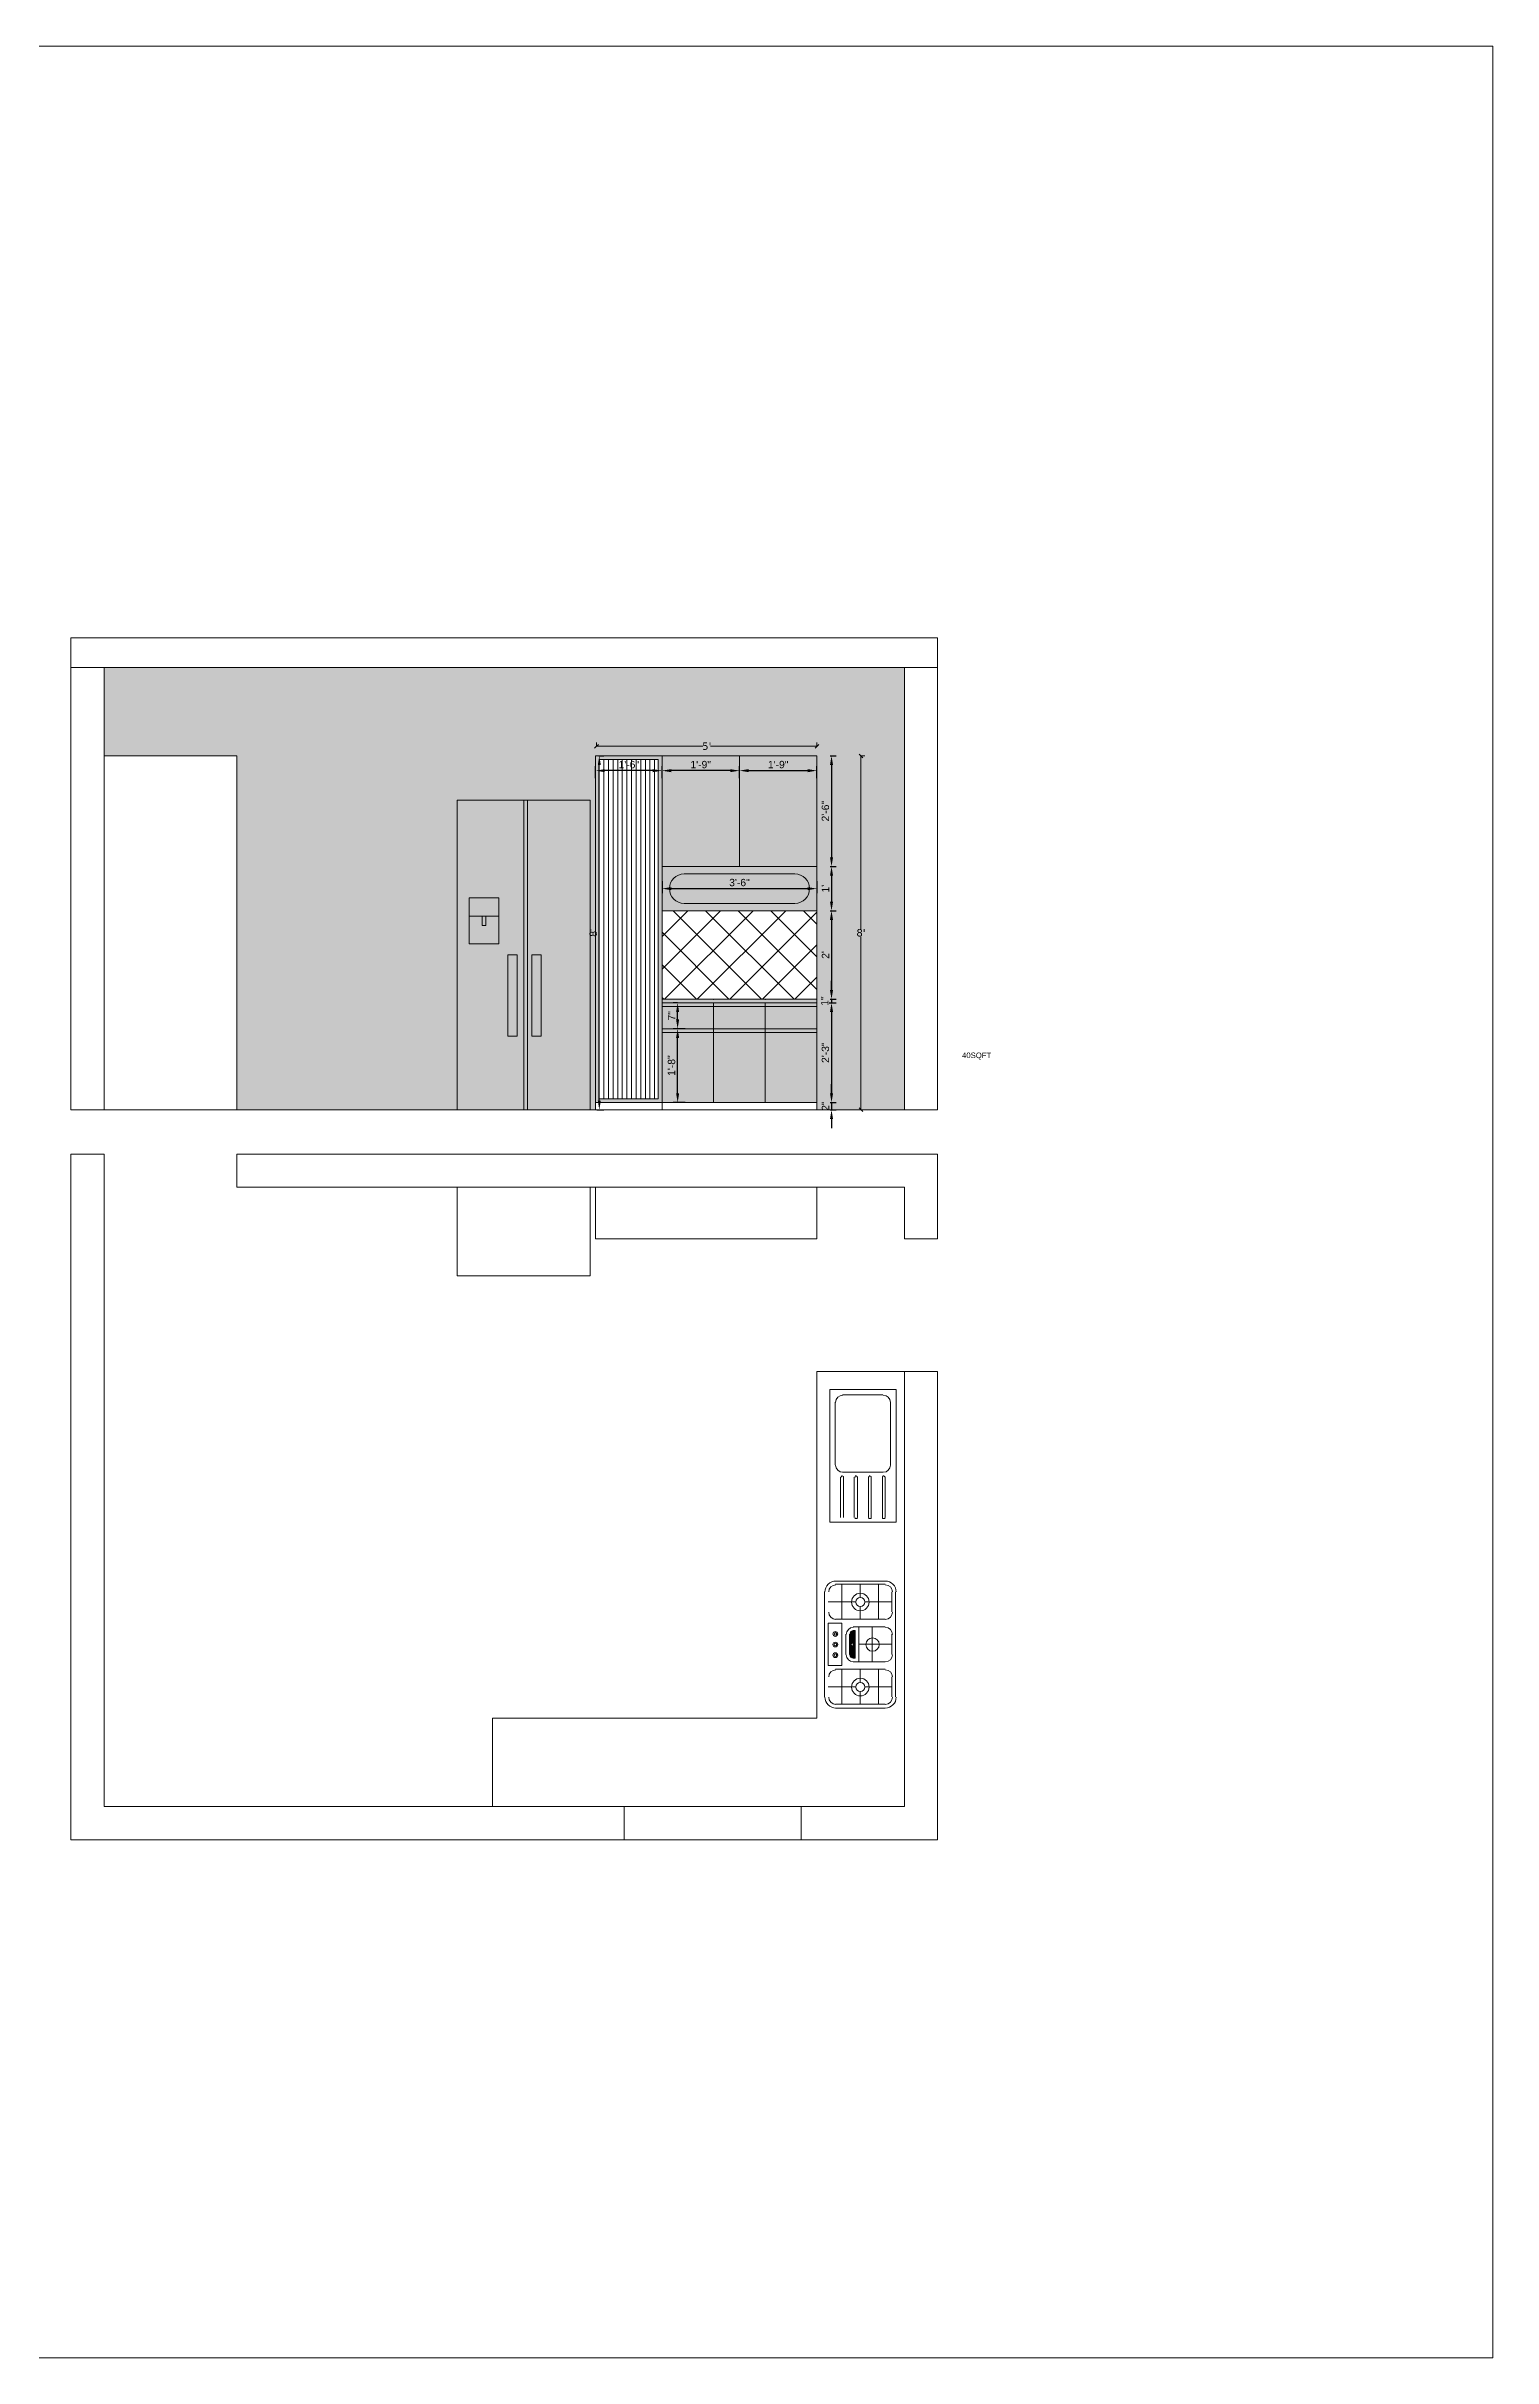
# Model space of a CAD drawing. Header units: inches. Extents: x 15448 to 46480, y -8154 to 0.
# Drawn here: x 18979 to 19371, y -3556 to -2929 of the extents above; entities that cross this region are included whole.
import ezdxf

# ---------------------------------------------------------------- set-up
doc = ezdxf.new("R2010")
doc.units = ezdxf.units.IN
doc.header["$MEASUREMENT"] = 0
doc.linetypes.add('ACAD_ISO02W100', pattern=[15, 12, -3])
doc.linetypes.add('AUDIT_D_060311083008-3', pattern=[0])
doc.layers.add('IEL-HATCH-002', color=7, linetype='Continuous')
doc.layers.add('PDF4_Text', color=7, linetype='Continuous')
doc.layers.add('PDF_Furniture', color=7, linetype='Continuous', true_color=0xdd8a6d)
doc.layers.add('PDF_SANITARY', color=7, linetype='Continuous', true_color=0x7f7f7f)
doc.layers.add('ROD', color=7, linetype='Continuous', lineweight=9)
doc.styles.add('b.k', font='verdana.ttf')
doc.styles.add('PDF Arial', font='arial.ttf')
doc.styles.get("Standard").update_dxf_attribs({"font": 'arial.ttf'})
doc.dimstyles.new('ISO-25', dxfattribs={"dimtxt": 4.5, "dimasz": 2.5, "dimexe": 1.25, "dimexo": 0.625, "dimtad": 1, "dimdec": 0, "dimlunit": 4, "dimtxsty": 'Standard', "dimcen": 2.5, "dimadec": 0, "dimazin": 0, "dimtfac": 1, "dimtdec": 0, "dimtmove": 0, "dimatfit": 3, "dimfxl": 1, "dimarcsym": 0})
doc.dimstyles.new('STANDARD$0', dxfattribs={"dimscale": 0, "dimtxt": 6, "dimasz": 3, "dimexe": 2, "dimexo": 2, "dimgap": 0, "dimtad": 0, "dimtih": 1, "dimtoh": 1, "dimdec": 1, "dimzin": 0, "dimdsep": 46, "dimlunit": 4, "dimtxsty": 'b.k', "dimcen": 2.5, "dimclrd": 256, "dimclre": 256, "dimclrt": 256, "dimadec": 0, "dimazin": 0, "dimtfac": 1, "dimtdec": 1, "dimtofl": 0, "dimtmove": 2, "dimatfit": 2, "dimfxl": 1, "dimfrac": 2, "dimtolj": 1, "dimtzin": 0, "dimlwd": 9, "dimlwe": 9, "dimarcsym": 0})

# ---------------------------------------------------------------- blocks, each defined once
blk = doc.blocks.new('9iuygtfdx')
at = {"layer": 'PDF_SANITARY', "color": 254, "lineweight": 5}
for points in [[(8772.87, 1160.05), (8772.87, 1146.65)], [(8773.73, 1160.05), (8773.73, 1146.65)], [(8804.29, 1162.93), (8775.75, 1162.93)], [(8781.23, 1161.93), (8775.75, 1161.93)], [(8778.49, 1161.93), (8778.49, 1154.58)], [(8783.24, 1160.05), (8783.24, 1146.65)], [(8785.26, 1160.05), (8785.26, 1151.4)], [(8792.76, 1161.93), (8787.28, 1161.93)], [(8790.02, 1161.93), (8790.02, 1152.99)], [(8794.77, 1160.05), (8794.77, 1151.4)], [(8796.79, 1160.05), (8796.79, 1146.65)], [(8804.29, 1161.93), (8798.81, 1161.93)], [(8801.55, 1161.93), (8801.55, 1154.58)], [(8806.3, 1160.05), (8806.3, 1146.65)], [(8807.31, 1160.05), (8807.31, 1146.65)], [(8783.24, 1158.32), (8773.73, 1158.32)], [(8794.77, 1156.59), (8785.26, 1156.59)], [(8796.79, 1158.32), (8806.3, 1158.32)], [(8773.73, 1153.28), (8777.34, 1153.28)], [(8783.24, 1148.38), (8773.73, 1148.38)], [(8778.49, 1152.13), (8778.49, 1144.63)], [(8779.79, 1153.28), (8783.24, 1153.28)], [(8794.77, 1152.99), (8785.26, 1152.99)], [(8793.77, 1151.69), (8786.27, 1151.69)], [(8789.73, 1151.12), (8786.27, 1151.12)], [(8789.73, 1150.97), (8786.42, 1150.97)], [(8793.48, 1150.68), (8786.56, 1150.68)], [(8792.76, 1150.4), (8787.28, 1150.4)], [(8792.76, 1149.39), (8787.28, 1149.39)], [(8793.77, 1151.12), (8790.45, 1151.12)], [(8793.62, 1150.97), (8790.45, 1150.97)], [(8800.4, 1153.28), (8796.79, 1153.28)], [(8796.79, 1148.38), (8806.3, 1148.38)], [(8801.55, 1152.13), (8801.55, 1144.63)], [(8806.3, 1153.28), (8802.7, 1153.28)], [(8804.29, 1143.62), (8775.75, 1143.62)]]:
    blk.add_lwpolyline(points, dxfattribs=at)
for points in [[(8784.25, 1144.63), (8795.78, 1144.63), (8795.78, 1148.38), (8784.25, 1148.38)], [(8786.27, 1151.98), (8793.77, 1151.98), (8793.77, 1151.4), (8786.27, 1151.4)]]:
    blk.add_lwpolyline(points, close=True, dxfattribs=at)
for centre, radius in [((8778.56, 1153.35), 2.38), ((8778.56, 1153.35), 1.23), ((8790.09, 1156.67), 1.8), ((8801.62, 1153.35), 2.38), ((8801.62, 1153.35), 1.23), ((8790.09, 1151.19), 0.36), ((8787.21, 1146.58), 0.649), ((8787.21, 1146.58), 0.36), ((8790.09, 1146.58), 0.649), ((8790.09, 1146.58), 0.36), ((8792.97, 1146.58), 0.649), ((8792.97, 1146.58), 0.36)]:
    blk.add_circle(centre, radius, dxfattribs=at)
for centre, radius, start, end in [((8775.82, 1160.12), 2.95, 89.99999, 180.00001), ((8775.82, 1160.12), 1.95, 90.00002, 179.99998), ((8781.3, 1160.12), 1.95, 0.00002, 89.99998), ((8787.35, 1160.12), 1.95, 90.00002, 179.99998), ((8792.83, 1160.12), 1.95, 0.00002, 89.99998), ((8798.88, 1160.12), 1.95, 90.00002, 179.99998), ((8804.36, 1160.12), 2.95, 359.99999, 90.00001), ((8804.36, 1160.12), 1.95, 0.00002, 89.99998), ((8787.35, 1151.48), 1.95, 180.00002, 269.99998), ((8787.35, 1151.48), 0.937, 180.00001, 269.99999), ((8792.83, 1151.48), 0.937, 270.00001, 359.99999), ((8792.83, 1151.48), 1.95, 270.00002, 359.99998), ((8775.82, 1146.72), 2.95, 179.99999, 270.00001), ((8775.82, 1146.72), 1.95, 180.00002, 269.99998), ((8781.3, 1146.72), 1.95, 270.00002, 359.99998), ((8798.88, 1146.72), 1.95, 180.00002, 269.99998), ((8804.36, 1146.72), 2.95, 269.99999, 0.00001), ((8804.36, 1146.72), 1.95, 270.00002, 359.99998)]:
    blk.add_arc(centre, radius, start, end, dxfattribs=at)
blk = doc.blocks.new('*D174')
at = {"color": 0, "linetype": 'ACAD_ISO02W100', "lineweight": -2, "transparency": 16777216}
for p, q in [((19145.83, -3127.3), (19145.83, -3124.05)), ((19166.83, -3127.3), (19166.83, -3124.05))]:
    blk.add_line(p, q, dxfattribs=at)
at = {"color": 0, "linetype": 'AUDIT_D_060311083008-3', "lineweight": -2, "transparency": 16777216}
blk.add_line((19164.33, -3125.3), (19148.33, -3125.3), dxfattribs=at)
at = {"color": 0, "transparency": 16777216}
for points in [[(19148.33, -3124.89), (19148.33, -3125.72), (19145.83, -3125.3)], [(19164.33, -3124.89), (19164.33, -3125.72), (19166.83, -3125.3)]]:
    blk.add_solid(points, dxfattribs=at)
at = {"layer": 'Defpoints', "color": 0, "transparency": 16777216}
for p in [(19145.83, -3125.3), (19145.83, -3131.29), (19166.83, -3131.29)]:
    blk.add_point(p, dxfattribs=at)
at = {"color": 0, "lineweight": 5, "transparency": 16777216, "insert": (19156.33, -3123.66), "char_height": 2, "attachment_point": 5}
blk.add_mtext('1\'-9"', dxfattribs=at)
blk = doc.blocks.new('*D175')
at = {"color": 0, "linetype": 'ACAD_ISO02W100', "lineweight": -2, "transparency": 16777216}
for p, q in [((19166.83, -3127.3), (19166.83, -3124.05)), ((19187.83, -3127.3), (19187.83, -3124.05))]:
    blk.add_line(p, q, dxfattribs=at)
at = {"color": 0, "linetype": 'AUDIT_D_060311083008-3', "lineweight": -2, "transparency": 16777216}
blk.add_line((19169.33, -3125.3), (19185.33, -3125.3), dxfattribs=at)
at = {"color": 0, "transparency": 16777216}
for points in [[(19169.33, -3124.89), (19169.33, -3125.72), (19166.83, -3125.3)], [(19185.33, -3124.89), (19185.33, -3125.72), (19187.83, -3125.3)]]:
    blk.add_solid(points, dxfattribs=at)
at = {"layer": 'Defpoints', "color": 0, "transparency": 16777216}
for p in [(19187.83, -3125.3), (19166.83, -3131.29), (19187.83, -3131.29)]:
    blk.add_point(p, dxfattribs=at)
at = {"color": 0, "lineweight": 5, "transparency": 16777216, "insert": (19177.33, -3123.66), "char_height": 2, "attachment_point": 5}
blk.add_mtext('1\'-9"', dxfattribs=at)
blk = doc.blocks.new('*D176')
at = {"color": 0, "linetype": 'ACAD_ISO02W100', "lineweight": -2, "transparency": 16777216}
for p, q in [((19191.46, -3121.3), (19193.04, -3121.3)), ((19191.46, -3151.3), (19193.04, -3151.3))]:
    blk.add_line(p, q, dxfattribs=at)
at = {"color": 0, "linetype": 'AUDIT_D_060311083008-3', "lineweight": -2, "transparency": 16777216}
blk.add_line((19191.79, -3123.8), (19191.79, -3148.8), dxfattribs=at)
at = {"color": 0, "transparency": 16777216}
for points in [[(19191.37, -3123.8), (19192.21, -3123.8), (19191.79, -3121.3)], [(19191.37, -3148.8), (19192.21, -3148.8), (19191.79, -3151.3)]]:
    blk.add_solid(points, dxfattribs=at)
at = {"layer": 'Defpoints', "color": 0, "transparency": 16777216}
for p in [(19190.83, -3121.3), (19190.83, -3151.3), (19191.79, -3151.3)]:
    blk.add_point(p, dxfattribs=at)
at = {"color": 0, "lineweight": 5, "transparency": 16777216, "insert": (19190.14, -3136.3), "char_height": 2, "attachment_point": 5, "rotation": 90}
blk.add_mtext('2\'-6"', dxfattribs=at)
blk = doc.blocks.new('*D177')
at = {"color": 0, "linetype": 'ACAD_ISO02W100', "lineweight": -2, "transparency": 16777216}
for p, q in [((19191.46, -3151.3), (19193.04, -3151.3)), ((19191.46, -3163.3), (19193.04, -3163.3))]:
    blk.add_line(p, q, dxfattribs=at)
at = {"color": 0, "linetype": 'AUDIT_D_060311083008-3', "lineweight": -2, "transparency": 16777216}
blk.add_line((19191.79, -3153.8), (19191.79, -3160.8), dxfattribs=at)
at = {"color": 0, "transparency": 16777216}
for points in [[(19191.37, -3153.8), (19192.21, -3153.8), (19191.79, -3151.3)], [(19191.37, -3160.8), (19192.21, -3160.8), (19191.79, -3163.3)]]:
    blk.add_solid(points, dxfattribs=at)
at = {"layer": 'Defpoints', "color": 0, "transparency": 16777216}
for p in [(19190.83, -3151.3), (19190.83, -3163.3), (19191.79, -3163.3)]:
    blk.add_point(p, dxfattribs=at)
at = {"color": 0, "lineweight": 5, "transparency": 16777216, "insert": (19190.16, -3157.3), "char_height": 2, "attachment_point": 5, "rotation": 90}
blk.add_mtext("1'", dxfattribs=at)
blk = doc.blocks.new('*D178')
at = {"color": 0, "linetype": 'ACAD_ISO02W100', "lineweight": -2, "transparency": 16777216}
for p, q in [((19191.46, -3163.3), (19193.04, -3163.3)), ((19191.46, -3187.3), (19193.04, -3187.3))]:
    blk.add_line(p, q, dxfattribs=at)
at = {"color": 0, "linetype": 'AUDIT_D_060311083008-3', "lineweight": -2, "transparency": 16777216}
blk.add_line((19191.79, -3165.8), (19191.79, -3184.8), dxfattribs=at)
at = {"color": 0, "transparency": 16777216}
for points in [[(19191.37, -3165.8), (19192.21, -3165.8), (19191.79, -3163.3)], [(19191.37, -3184.8), (19192.21, -3184.8), (19191.79, -3187.3)]]:
    blk.add_solid(points, dxfattribs=at)
at = {"layer": 'Defpoints', "color": 0, "transparency": 16777216}
for p in [(19190.83, -3163.3), (19190.83, -3187.3), (19191.79, -3187.3)]:
    blk.add_point(p, dxfattribs=at)
at = {"color": 0, "lineweight": 5, "transparency": 16777216, "insert": (19190.16, -3175.3), "char_height": 2, "attachment_point": 5, "rotation": 90}
blk.add_mtext("2'", dxfattribs=at)
blk = doc.blocks.new('*D179')
at = {"color": 0, "linetype": 'AUDIT_D_060311083008-3', "lineweight": -2, "transparency": 16777216}
for p, q in [((19191.79, -3184.8), (19191.79, -3182.3)), ((19191.79, -3187.3), (19191.79, -3188.3)), ((19191.79, -3190.8), (19191.79, -3193.3))]:
    blk.add_line(p, q, dxfattribs=at)
at = {"color": 0, "linetype": 'ACAD_ISO02W100', "lineweight": -2, "transparency": 16777216}
for p, q in [((19191.19, -3188.3), (19193.04, -3188.3)), ((19191.46, -3187.3), (19193.04, -3187.3))]:
    blk.add_line(p, q, dxfattribs=at)
at = {"color": 0, "transparency": 16777216}
for points in [[(19191.37, -3184.8), (19192.21, -3184.8), (19191.79, -3187.3)], [(19191.37, -3190.8), (19192.21, -3190.8), (19191.79, -3188.3)]]:
    blk.add_solid(points, dxfattribs=at)
at = {"layer": 'Defpoints', "color": 0, "transparency": 16777216}
for p in [(19190.57, -3188.3), (19190.83, -3187.3), (19191.79, -3188.3)]:
    blk.add_point(p, dxfattribs=at)
at = {"color": 0, "lineweight": 5, "transparency": 16777216, "insert": (19189.94, -3187.8), "char_height": 2, "attachment_point": 5, "rotation": 90}
blk.add_mtext('1"', dxfattribs=at)
blk = doc.blocks.new('*D180')
at = {"color": 0, "linetype": 'ACAD_ISO02W100', "lineweight": -2, "transparency": 16777216}
for p, q in [((19191.19, -3188.3), (19193.04, -3188.3)), ((19191.46, -3215.3), (19193.04, -3215.3))]:
    blk.add_line(p, q, dxfattribs=at)
at = {"color": 0, "linetype": 'AUDIT_D_060311083008-3', "lineweight": -2, "transparency": 16777216}
blk.add_line((19191.79, -3190.8), (19191.79, -3212.8), dxfattribs=at)
at = {"color": 0, "transparency": 16777216}
for points in [[(19191.37, -3190.8), (19192.21, -3190.8), (19191.79, -3188.3)], [(19191.37, -3212.8), (19192.21, -3212.8), (19191.79, -3215.3)]]:
    blk.add_solid(points, dxfattribs=at)
at = {"layer": 'Defpoints', "color": 0, "transparency": 16777216}
for p in [(19190.57, -3188.3), (19190.83, -3215.3), (19191.79, -3215.3)]:
    blk.add_point(p, dxfattribs=at)
at = {"color": 0, "lineweight": 5, "transparency": 16777216, "insert": (19190.14, -3201.8), "char_height": 2, "attachment_point": 5, "rotation": 90}
blk.add_mtext('2\'-3"', dxfattribs=at)
blk = doc.blocks.new('*D181')
at = {"color": 0, "linetype": 'ACAD_ISO02W100', "lineweight": -2, "transparency": 16777216}
for p, q in [((19191.46, -3215.3), (19193.04, -3215.3)), ((19191.46, -3217.3), (19193.04, -3217.3))]:
    blk.add_line(p, q, dxfattribs=at)
at = {"color": 0, "linetype": 'AUDIT_D_060311083008-3', "lineweight": -2, "transparency": 16777216}
for p, q in [((19191.79, -3212.8), (19191.79, -3210.3)), ((19191.79, -3215.3), (19191.79, -3217.3)), ((19191.79, -3219.8), (19191.79, -3222.3))]:
    blk.add_line(p, q, dxfattribs=at)
at = {"color": 0, "transparency": 16777216}
for points in [[(19191.37, -3212.8), (19192.21, -3212.8), (19191.79, -3215.3)], [(19191.37, -3219.8), (19192.21, -3219.8), (19191.79, -3217.3)]]:
    blk.add_solid(points, dxfattribs=at)
at = {"layer": 'Defpoints', "color": 0, "transparency": 16777216}
for p in [(19190.83, -3215.3), (19190.83, -3217.3), (19191.79, -3217.3)]:
    blk.add_point(p, dxfattribs=at)
at = {"color": 0, "lineweight": 5, "transparency": 16777216, "insert": (19190.16, -3216.3), "char_height": 2, "attachment_point": 5, "rotation": 90}
blk.add_mtext('2"', dxfattribs=at)
blk = doc.blocks.new('*D182')
at = {"color": 0, "linetype": 'ACAD_ISO02W100', "lineweight": -2, "transparency": 16777216}
for p, q in [((19127.83, -3127.3), (19127.83, -3124.05)), ((19145.83, -3125.3), (19145.83, -3124.05))]:
    blk.add_line(p, q, dxfattribs=at)
at = {"color": 0, "linetype": 'AUDIT_D_060311083008-3', "lineweight": -2, "transparency": 16777216}
blk.add_line((19143.33, -3125.3), (19130.33, -3125.3), dxfattribs=at)
at = {"color": 0, "transparency": 16777216}
for points in [[(19130.33, -3124.89), (19130.33, -3125.72), (19127.83, -3125.3)], [(19143.33, -3124.89), (19143.33, -3125.72), (19145.83, -3125.3)]]:
    blk.add_solid(points, dxfattribs=at)
at = {"layer": 'Defpoints', "color": 0, "transparency": 16777216}
for p in [(19127.83, -3125.3), (19145.83, -3125.68), (19127.83, -3131.29)]:
    blk.add_point(p, dxfattribs=at)
at = {"color": 0, "lineweight": 5, "transparency": 16777216, "insert": (19136.83, -3123.66), "char_height": 2, "attachment_point": 5}
blk.add_mtext('1\'-6"', dxfattribs=at)
blk = doc.blocks.new('*D183')
at = {"color": 0, "linetype": 'ACAD_ISO02W100', "lineweight": -2, "transparency": 16777216}
for p, q in [((19152.07, -3195.3), (19148.82, -3195.3)), ((19152.07, -3215.3), (19148.82, -3215.3))]:
    blk.add_line(p, q, dxfattribs=at)
at = {"color": 0, "linetype": 'AUDIT_D_060311083008-3', "lineweight": -2, "transparency": 16777216}
blk.add_line((19150.07, -3212.8), (19150.07, -3197.8), dxfattribs=at)
at = {"color": 0, "transparency": 16777216}
for points in [[(19149.65, -3197.8), (19150.48, -3197.8), (19150.07, -3195.3)], [(19149.65, -3212.8), (19150.48, -3212.8), (19150.07, -3215.3)]]:
    blk.add_solid(points, dxfattribs=at)
at = {"layer": 'Defpoints', "color": 0, "transparency": 16777216}
for p in [(19150.07, -3195.3), (19154.57, -3195.3), (19155.99, -3215.3)]:
    blk.add_point(p, dxfattribs=at)
at = {"color": 0, "lineweight": 5, "transparency": 16777216, "insert": (19148.42, -3205.3), "char_height": 2, "attachment_point": 5, "rotation": 90}
blk.add_mtext('1\'-8"', dxfattribs=at)
blk = doc.blocks.new('*D192')
at = {"color": 0, "linetype": 'ACAD_ISO02W100', "lineweight": -2, "transparency": 16777216}
for p, q in [((19150.07, -3188.3), (19148.82, -3188.3)), ((19152.07, -3195.3), (19148.82, -3195.3))]:
    blk.add_line(p, q, dxfattribs=at)
at = {"color": 0, "linetype": 'AUDIT_D_060311083008-3', "lineweight": -2, "transparency": 16777216}
blk.add_line((19150.07, -3192.8), (19150.07, -3190.8), dxfattribs=at)
at = {"color": 0, "transparency": 16777216}
for points in [[(19149.65, -3190.8), (19150.48, -3190.8), (19150.07, -3188.3)], [(19149.65, -3192.8), (19150.48, -3192.8), (19150.07, -3195.3)]]:
    blk.add_solid(points, dxfattribs=at)
at = {"layer": 'Defpoints', "color": 0, "transparency": 16777216}
for p in [(19150.07, -3188.3), (19150.57, -3188.3), (19154.57, -3195.3)]:
    blk.add_point(p, dxfattribs=at)
at = {"color": 0, "lineweight": 5, "transparency": 16777216, "insert": (19148.44, -3191.8), "char_height": 2, "attachment_point": 5, "rotation": 90}
blk.add_mtext('7"', dxfattribs=at)
blk = doc.blocks.new('*D184')
at = {"color": 0, "linetype": 'ACAD_ISO02W100', "lineweight": -2, "transparency": 16777216}
for p, q in [((19128.69, -3121.3), (19130.08, -3121.3)), ((19128.19, -3217.3), (19130.08, -3217.3))]:
    blk.add_line(p, q, dxfattribs=at)
at = {"color": 0, "linetype": 'AUDIT_D_060311083008-3', "lineweight": -2, "transparency": 16777216}
blk.add_line((19128.83, -3214.8), (19128.83, -3123.8), dxfattribs=at)
at = {"color": 0, "transparency": 16777216}
for points in [[(19128.42, -3123.8), (19129.25, -3123.8), (19128.83, -3121.3)], [(19128.42, -3214.8), (19129.25, -3214.8), (19128.83, -3217.3)]]:
    blk.add_solid(points, dxfattribs=at)
at = {"layer": 'Defpoints', "color": 0, "transparency": 16777216}
for p in [(19128.07, -3121.3), (19128.83, -3121.3), (19127.57, -3217.3)]:
    blk.add_point(p, dxfattribs=at)
at = {"color": 0, "lineweight": 5, "transparency": 16777216, "insert": (19127.19, -3169.3), "char_height": 2, "attachment_point": 5, "rotation": 90}
blk.add_mtext("8'", dxfattribs=at)
blk = doc.blocks.new('*D193')
at = {"color": 0, "linetype": 'ACAD_ISO02W100', "lineweight": -2, "transparency": 16777216}
for p, q in [((19145.83, -3155.3), (19145.83, -3158.55)), ((19187.83, -3155.3), (19187.83, -3158.55))]:
    blk.add_line(p, q, dxfattribs=at)
at = {"color": 0, "linetype": 'AUDIT_D_060311083008-3', "lineweight": -2, "transparency": 16777216}
blk.add_line((19148.33, -3157.3), (19185.33, -3157.3), dxfattribs=at)
at = {"color": 0, "transparency": 16777216}
for points in [[(19148.33, -3156.89), (19148.33, -3157.72), (19145.83, -3157.3)], [(19185.33, -3156.89), (19185.33, -3157.72), (19187.83, -3157.3)]]:
    blk.add_solid(points, dxfattribs=at)
at = {"layer": 'Defpoints', "color": 0, "transparency": 16777216}
for p in [(19145.83, -3151.3), (19187.83, -3151.3), (19187.83, -3157.3)]:
    blk.add_point(p, dxfattribs=at)
at = {"color": 0, "lineweight": 5, "transparency": 16777216, "insert": (19166.83, -3155.66), "char_height": 2, "attachment_point": 5}
blk.add_mtext('3\'-6"', dxfattribs=at)
blk = doc.blocks.new('_Oblique')
at = {"color": 0, "linetype": 'ByBlock', "lineweight": -2}
blk.add_line((-0.5, -0.5), (0.5, 0.5), dxfattribs=at)
blk = doc.blocks.new('*D431')
at = {"color": 1, "lineweight": 9, "transparency": 16777216}
for p, q in [((19199.78, -3121.3), (19200.78, -3121.3)), ((19199.78, -3121.3), (19199.78, -3168.26)), ((19199.78, -3217.3), (19199.78, -3170.35)), ((19199.78, -3217.3), (19200.78, -3217.3))]:
    blk.add_line(p, q, dxfattribs=at)
at = {"layer": 'Defpoints', "color": 0, "transparency": 16777216}
for p in [(19187.83, -3121.3), (19199.78, -3121.3), (19187.83, -3217.3)]:
    blk.add_point(p, dxfattribs=at)
at = {"color": 1, "lineweight": 9, "transparency": 16777216}
for p, rotation in [((19199.78, -3121.3), 90), ((19199.78, -3217.3), 270)]:
    blk.add_blockref('_Oblique', p, dxfattribs=dict(at, rotation=rotation))
at = {"color": 1, "lineweight": 5, "transparency": 16777216, "insert": (19199.78, -3169.3), "char_height": 2, "attachment_point": 5, "style": 'b.k'}
blk.add_mtext("\\A1;8'", dxfattribs=at)
blk = doc.blocks.new('*D432')
at = {"color": 1, "lineweight": 9, "transparency": 16777216}
for p, q in [((19128.07, -3118.67), (19128.07, -3117.67)), ((19128.07, -3118.67), (19156.94, -3118.67)), ((19187.83, -3118.67), (19158.96, -3118.67)), ((19187.83, -3118.67), (19187.83, -3117.67))]:
    blk.add_line(p, q, dxfattribs=at)
at = {"layer": 'Defpoints', "color": 0, "transparency": 16777216}
for p in [(19128.07, -3118.67), (19128.07, -3121.3), (19187.83, -3121.3)]:
    blk.add_point(p, dxfattribs=at)
at = {"color": 1, "lineweight": 9, "transparency": 16777216, "rotation": 180}
blk.add_blockref('_Oblique', (19128.07, -3118.67), dxfattribs=at)
at = {"color": 1, "lineweight": 9, "transparency": 16777216}
blk.add_blockref('_Oblique', (19187.83, -3118.67), dxfattribs=at)
at = {"color": 1, "lineweight": 5, "transparency": 16777216, "insert": (19157.95, -3118.67), "char_height": 2, "attachment_point": 5, "style": 'b.k'}
blk.add_mtext("\\A1;5'", dxfattribs=at)

msp = doc.modelspace()

# ---------------------------------------------------------------- hatches: boundary and pattern name
at = {"layer": 'IEL-HATCH-002', "lineweight": 5, "true_color": 0xefefe8, "transparency": 33554687}
h = msp.add_hatch(color=7, dxfattribs=at)
h.dxf.hatch_style = 1
h.paths.add_polyline_path([(19090.33, -3133.3), (19126.33, -3133.3), (19126.33, -3217.3), (19127.83, -3217.3), (19127.83, -3121.3), (19145.83, -3121.3), (19187.83, -3121.3), (19187.83, -3163.3), (19187.83, -3187.3), (19187.83, -3217.3), (19211.57, -3217.3), (19211.57, -3097.3), (18994.57, -3097.3), (18994.57, -3121.3), (19030.57, -3121.3), (19030.57, -3217.3), (19090.33, -3217.3)])
at = {"layer": 'IEL-HATCH-002', "lineweight": 5, "true_color": 0x939598, "transparency": 33554687}
h = msp.add_hatch(color=252, dxfattribs=at)
h.dxf.hatch_style = 1
h.paths.add_polyline_path([(19145.83, -3121.3), (19127.83, -3121.3), (19127.83, -3215.3), (19145.83, -3215.3)])
h.paths.add_polyline_path([(19144.83, -3122.3), (19144.83, -3214.3), (19128.83, -3214.3), (19128.83, -3122.3)], flags=16)
h = msp.add_hatch(dxfattribs=at)
h.set_pattern_fill('ANSI31', color=252, scale=10, angle=45)
h.set_pattern_definition([(90, (2457.5676, -1144.3037), (-1.25, 0), [])])
h.paths.add_polyline_path([(19144.83, -3122.3), (19128.83, -3122.3), (19128.83, -3214.3), (19144.83, -3214.3)])
at = {"layer": 'IEL-HATCH-002', "lineweight": 5, "true_color": 0xae9490, "transparency": 33554687}
h = msp.add_hatch(color=253, dxfattribs=at)
h.dxf.hatch_style = 1
h.paths.add_polyline_path([(19187.83, -3121.3), (19166.83, -3121.3), (19166.83, -3151.3), (19187.83, -3151.3)])
h.paths.add_polyline_path([(19166.83, -3121.3), (19145.83, -3121.3), (19145.83, -3151.3), (19166.83, -3151.3)])
h.paths.add_polyline_path([(19173.83, -3189.3), (19159.83, -3189.3), (19159.83, -3195.3), (19173.83, -3195.3)])
h.paths.add_polyline_path([(19159.83, -3189.3), (19145.83, -3189.3), (19145.83, -3195.3), (19159.83, -3195.3)])
h.paths.add_polyline_path([(19187.83, -3189.3), (19173.83, -3189.3), (19173.83, -3195.3), (19187.83, -3195.3)])
h.paths.add_polyline_path([(19187.83, -3196.3), (19173.83, -3196.3), (19173.83, -3215.3), (19187.83, -3215.3)])
h.paths.add_polyline_path([(19173.83, -3196.3), (19159.83, -3196.3), (19159.83, -3215.3), (19173.83, -3215.3)])
h.paths.add_polyline_path([(19159.83, -3196.3), (19145.83, -3196.3), (19145.83, -3215.3), (19159.83, -3215.3)])
at = {"layer": 'IEL-HATCH-002', "lineweight": 5, "transparency": 33554687}
h = msp.add_hatch(color=256, dxfattribs=at)
h.dxf.hatch_style = 1
h.set_gradient(color1=(255, 255, 255), color2=(147, 149, 152), name='INVCYLINDER')
h.paths.add_polyline_path([(19126.33, -3133.3), (19109.33, -3133.3), (19109.33, -3217.3), (19126.33, -3217.3)])
h.paths.add_polyline_path([(19113.07, -3175.3), (19113.07, -3197.3), (19110.57, -3197.3), (19110.57, -3175.3)], flags=16)
h.paths.add_polyline_path([(19108.33, -3133.3), (19090.33, -3133.3), (19090.33, -3217.3), (19108.33, -3217.3)])
h.paths.add_polyline_path([(19101.57, -3159.8), (19101.57, -3172.3), (19093.57, -3172.3), (19093.57, -3159.8)], flags=16)
h.paths.add_polyline_path([(19098.07, -3164.8), (19098.07, -3167.3), (19097.07, -3167.3), (19097.07, -3164.8)], flags=0)
h.paths.add_polyline_path([(19104.07, -3175.3), (19106.57, -3175.3), (19106.57, -3197.3), (19104.07, -3197.3)], flags=16)
at = {"layer": 'IEL-HATCH-002', "lineweight": 5, "true_color": 0x939598, "transparency": 33554687}
h = msp.add_hatch(color=252, dxfattribs=at)
h.dxf.hatch_style = 1
h.paths.add_polyline_path([(19106.57, -3175.3), (19104.07, -3175.3), (19104.07, -3197.3), (19106.57, -3197.3)])
h.paths.add_polyline_path([(19113.07, -3175.3), (19110.57, -3175.3), (19110.57, -3197.3), (19113.07, -3197.3)])
h.paths.add_polyline_path([(19109.33, -3133.3), (19108.33, -3133.3), (19108.33, -3217.3), (19109.33, -3217.3)])
h.paths.add_polyline_path([(19101.57, -3164.8), (19098.07, -3164.8), (19098.07, -3167.3), (19097.07, -3167.3), (19097.07, -3164.8), (19093.57, -3164.8), (19093.57, -3172.3), (19101.57, -3172.3)])
h.paths.add_polyline_path([(19101.57, -3159.8), (19093.57, -3159.8), (19093.57, -3164.8), (19101.57, -3164.8)])
h.paths.add_polyline_path([(19098.07, -3164.8), (19097.07, -3164.8), (19097.07, -3167.3), (19098.07, -3167.3)], flags=17)
at = {"layer": 'IEL-HATCH-002', "lineweight": 5, "true_color": 0xae9490, "transparency": 33554687}
h = msp.add_hatch(color=253, dxfattribs=at)
h.dxf.hatch_style = 1
h.paths.add_polyline_path([(19187.83, -3151.3), (19145.83, -3151.3), (19145.83, -3163.3), (19187.83, -3163.3)])
h.paths.add_polyline_path([(19181.83, -3161.3), (19151.83, -3161.3, -1), (19151.83, -3153.3), (19181.83, -3153.3, -1)], flags=16)
h = msp.add_hatch(color=253, dxfattribs=at)
h.dxf.hatch_style = 1
h.paths.add_polyline_path([(19181.83, -3153.3), (19151.83, -3153.3, 1), (19151.83, -3161.3), (19181.83, -3161.3, 1)])
at = {"layer": 'IEL-HATCH-002', "lineweight": 5, "true_color": 0xc7c8ca, "transparency": 33554687}
h = msp.add_hatch(dxfattribs=at)
h.set_pattern_fill('ANSI37', color=9, scale=50)
h.set_pattern_definition([(45, (1725.0676, -1136.8037), (-4.4194174, 4.4194174), []), (135, (1725.0676, -1136.8037), (-4.4194174, -4.4194174), [])])
h.paths.add_polyline_path([(19187.83, -3163.3), (19145.83, -3163.3), (19145.83, -3187.3), (19187.83, -3187.3)])
at = {"layer": 'IEL-HATCH-002', "lineweight": 5, "true_color": 0x755f48, "transparency": 33554687}
h = msp.add_hatch(color=37, dxfattribs=at)
h.dxf.hatch_style = 1
h.paths.add_polyline_path([(19187.83, -3187.3), (19145.83, -3187.3), (19145.83, -3188.3), (19187.83, -3188.3)])
at = {"layer": 'IEL-HATCH-002', "lineweight": 5, "true_color": 0x636466, "transparency": 33554687}
h = msp.add_hatch(color=251, dxfattribs=at)
h.dxf.hatch_style = 1
h.paths.add_polyline_path([(19159.83, -3188.3), (19145.83, -3188.3), (19145.83, -3189.3), (19159.83, -3189.3)])
h.paths.add_polyline_path([(19173.83, -3188.3), (19159.83, -3188.3), (19159.83, -3189.3), (19173.83, -3189.3)])
h.paths.add_polyline_path([(19187.83, -3188.3), (19173.83, -3188.3), (19173.83, -3189.3), (19187.83, -3189.3)])
h.paths.add_polyline_path([(19187.83, -3195.3), (19173.83, -3195.3), (19173.83, -3196.3), (19187.83, -3196.3)])
h.paths.add_polyline_path([(19173.83, -3195.3), (19159.83, -3195.3), (19159.83, -3196.3), (19173.83, -3196.3)])
h.paths.add_polyline_path([(19159.83, -3195.3), (19145.83, -3195.3), (19145.83, -3196.3), (19159.83, -3196.3)])

# ---------------------------------------------------------------- linework, layer by layer
at = {"lineweight": 5}
for p, q in [((18985.57, -3089.3), (19220.57, -3089.3)), ((18985.57, -3217.3), (18985.57, -3089.3)), ((19220.57, -3089.3), (19220.57, -3217.3)), ((18985.57, -3097.3), (19220.57, -3097.3)), ((18994.57, -3217.3), (18994.57, -3097.3)), ((19211.57, -3217.3), (19211.57, -3097.3)), ((19030.57, -3121.3), (18994.57, -3121.3)), ((19030.57, -3217.3), (19030.57, -3121.3)), ((19187.83, -3121.3), (19127.83, -3121.3)), ((19127.83, -3121.3), (19127.83, -3217.3)), ((19145.83, -3121.3), (19145.83, -3217.3)), ((19166.83, -3151.3), (19166.83, -3121.3)), ((19187.83, -3121.3), (19187.83, -3163.3)), ((19126.33, -3133.3), (19090.33, -3133.3)), ((19090.33, -3133.3), (19090.33, -3217.3)), ((19108.33, -3133.3), (19108.33, -3217.3)), ((19109.33, -3133.3), (19109.33, -3217.3)), ((19126.33, -3133.3), (19126.33, -3217.3)), ((19187.83, -3151.3), (19145.83, -3151.3)), ((19093.57, -3164.8), (19101.57, -3164.8)), ((19187.83, -3163.3), (19145.83, -3163.3)), ((19187.83, -3163.3), (19187.83, -3187.3)), ((19187.83, -3187.3), (19145.83, -3187.3)), ((19187.83, -3188.3), (19145.83, -3188.3)), ((19187.83, -3189.3), (19145.83, -3189.3)), ((19159.83, -3188.3), (19159.83, -3215.3)), ((19173.83, -3188.3), (19173.83, -3215.3)), ((19187.83, -3187.3), (19187.83, -3217.3)), ((19187.83, -3195.3), (19145.83, -3195.3)), ((19187.83, -3196.3), (19145.83, -3196.3)), ((19187.83, -3215.3), (19145.83, -3215.3)), ((19220.57, -3217.3), (18985.57, -3217.3)), ((18994.57, -3229.3), (18985.57, -3229.3)), ((19220.57, -3229.3), (19030.57, -3229.3)), ((19220.57, -3229.3), (19220.57, -3252.3)), ((19211.57, -3238.3), (19211.57, -3252.3)), ((19220.57, -3252.3), (19211.57, -3252.3)), ((19220.57, -3288.3), (19187.83, -3288.3)), ((19211.57, -3288.3), (19211.57, -3406.3)), ((19220.57, -3288.3), (19220.57, -3415.3)), ((19211.57, -3406.3), (18994.57, -3406.3)), ((19135.57, -3406.3), (19135.57, -3415.3)), ((19183.57, -3406.3), (19183.57, -3415.3)), ((19211.57, -3406.3), (19211.57, -3406.3)), ((19220.57, -3415.3), (18985.57, -3415.3))]:
    msp.add_line(p, q, dxfattribs=at)
for points in [[(18287.57, -2928.8), (19371.07, -2928.8), (19371.07, -3555.8), (18287.57, -3555.8)], [(19127.83, -3121.3), (19145.83, -3121.3), (19145.83, -3215.3), (19127.83, -3215.3)], [(19128.83, -3122.3), (19144.83, -3122.3), (19144.83, -3214.3), (19128.83, -3214.3)], [(19145.83, -3151.3), (19187.83, -3151.3), (19187.83, -3163.3), (19145.83, -3163.3)], [(19093.57, -3159.8), (19101.57, -3159.8), (19101.57, -3172.3), (19093.57, -3172.3)], [(19097.07, -3164.8), (19098.07, -3164.8), (19098.07, -3167.3), (19097.07, -3167.3)], [(19104.07, -3175.3), (19106.57, -3175.3), (19106.57, -3197.3), (19104.07, -3197.3)], [(19110.57, -3175.3), (19113.07, -3175.3), (19113.07, -3197.3), (19110.57, -3197.3)]]:
    msp.add_lwpolyline(points, close=True, dxfattribs=at)
msp.add_lwpolyline([(19151.83, -3153.3, 1), (19151.83, -3161.3), (19181.83, -3161.3, 1), (19181.83, -3153.3)], format="xyb", close=True, dxfattribs=at)
for points in [[(19030.57, -3238.3), (19211.57, -3238.3), (19211.57, -3252.3)], [(19126.33, -3238.3), (19126.33, -3262.3), (19090.33, -3262.3), (19090.33, -3238.3)], [(19187.83, -3238.3), (19187.83, -3252.3), (19127.83, -3252.3), (19127.83, -3238.3)], [(19211.57, -3288.3), (19211.57, -3406.3), (19097.83, -3406.3)]]:
    msp.add_lwpolyline(points, dxfattribs=at)
for p in [(19159.83, -3187.3), (19173.83, -3187.3)]:
    msp.add_point(p, dxfattribs=at)
at = {"layer": 'PDF_Furniture', "color": 254, "lineweight": 5}
for points in [[(19192.77, -3293.13), (19191.33, -3293.13), (19209.34, -3293.13), (19209.34, -3329.16), (19191.33, -3329.16), (19191.33, -3328.15)], [(19191.33, -3329.16), (19191.33, -3293.13)], [(19192.77, -3313.59), (19192.77, -3296.58)], [(19205.74, -3294.57), (19194.79, -3294.57)], [(19207.76, -3313.59), (19207.76, -3296.58)], [(19194.5, -3316.62), (19194.79, -3316.62)], [(19194.79, -3315.61), (19205.74, -3315.61)], [(19198.24, -3316.62), (19198.53, -3316.62)], [(19201.99, -3316.62), (19202.28, -3316.62)], [(19205.74, -3316.62), (19206.03, -3316.62)], [(19194.21, -3327.86), (19194.21, -3316.91)], [(19195.07, -3327.86), (19195.07, -3316.91)], [(19197.96, -3327.86), (19197.96, -3316.91)], [(19198.82, -3327.86), (19198.82, -3316.91)], [(19201.85, -3327.86), (19201.85, -3316.91)], [(19202.57, -3327.86), (19202.57, -3316.91)], [(19205.59, -3327.86), (19205.59, -3316.91)], [(19206.32, -3327.86), (19206.32, -3316.91)], [(19198.24, -3328.15), (19198.53, -3328.15)], [(19201.99, -3328.15), (19202.28, -3328.15)], [(19205.74, -3328.15), (19206.03, -3328.15)]]:
    msp.add_lwpolyline(points, dxfattribs=at)
for centre, radius, start, end in [((19194.86, -3296.66), 1.95, 90.00002, 179.99998), ((19205.81, -3296.66), 1.95, 0.00002, 89.99998), ((19194.86, -3313.66), 1.95, 180.00002, 269.99998), ((19194.57, -3316.98), 0.216, 89.99986, 180.00014), ((19194.86, -3316.98), 0.216, 359.99986, 90.00014), ((19198.32, -3316.98), 0.216, 89.99986, 180.00014), ((19198.6, -3316.98), 0.216, 359.99986, 90.00014), ((19202.06, -3316.98), 0.216, 89.99986, 180.00014), ((19202.35, -3316.98), 0.216, 359.99986, 90.00014), ((19205.81, -3316.98), 0.216, 89.99986, 180.00014), ((19205.81, -3313.66), 1.95, 270.00002, 359.99998), ((19206.1, -3316.98), 0.216, 359.99986, 90.00014), ((19198.32, -3327.93), 0.216, 179.99986, 270.00014), ((19198.6, -3327.93), 0.216, 269.99986, 0.00014), ((19202.06, -3327.93), 0.216, 179.99986, 270.00014), ((19202.35, -3327.93), 0.216, 269.99986, 0.00014), ((19205.81, -3327.93), 0.216, 179.99986, 270.00014), ((19206.1, -3327.93), 0.216, 269.99986, 0.00014)]:
    msp.add_arc(centre, radius, start, end, dxfattribs=at)
at = {"layer": 'ROD', "lineweight": 5}
for p, q in [((18985.57, -3229.3), (18985.57, -3415.3)), ((18994.57, -3235.3), (18994.57, -3229.3)), ((18994.57, -3406.3), (18994.57, -3235.3)), ((19030.57, -3238.3), (19030.57, -3229.3))]:
    msp.add_line(p, q, dxfattribs=at)
at = {"layer": 'ROD', "color": 254, "lineweight": 5}
for p, q in [((19187.83, -3288.3), (19187.83, -3382.3)), ((19187.83, -3382.3), (19099.83, -3382.3))]:
    msp.add_line(p, q, dxfattribs=at)
msp.add_lwpolyline([(19099.83, -3382.3), (19099.83, -3406.3)], dxfattribs=at)

# ---------------------------------------------------------------- block references
at = {"color": 254, "lineweight": 5, "rotation": 270}
msp.add_blockref('9iuygtfdx', (18046.25, 5427.74), dxfattribs=at)

# ---------------------------------------------------------------- texts
at = {"layer": 'PDF4_Text', "lineweight": 5, "insert": (19227.18, -3203.68), "char_height": 1.5, "attachment_point": 7, "style": 'PDF Arial'}
msp.add_mtext('40SQFT', dxfattribs=at)

# ---------------------------------------------------------------- dimensions: what is measured, and where the dimension line sits
at = {"lineweight": 5}
for base, p1, p2, dimstyle, override, picture, middle in [((19128.83, -3121.3), (19127.57, -3217.3), (19128.07, -3121.3), 'ISO-25', {"dimtxt": 2, "dimtmove": 1, "dimfxl": 2, "dimfxlon": 1, "dimarcsym": 2}, '*D184', (19127.19, -3169.3)), ((19199.78, -3121.3), (19187.83, -3217.3), (19187.83, -3121.3), 'STANDARD$0', {"dimscale": 1, "dimtxt": 2, "dimasz": 1, "dimexe": 1, "dimexo": 1, "dimblk": 'Oblique', "dimclrd": 1, "dimclre": 1, "dimclrt": 1, "dimldrblk": 'Oblique', "dimfxl": 0, "dimfxlon": 1}, '*D431', (19199.78, -3169.3)), ((19191.79, -3151.3), (19190.83, -3121.3), (19190.83, -3151.3), 'ISO-25', {"dimtxt": 2, "dimtmove": 1, "dimfxl": 2, "dimfxlon": 1, "dimarcsym": 2}, '*D176', (19190.14, -3136.3)), ((19191.79, -3163.3), (19190.83, -3151.3), (19190.83, -3163.3), 'ISO-25', {"dimtxt": 2, "dimtmove": 1, "dimfxl": 2, "dimfxlon": 1, "dimarcsym": 2}, '*D177', (19190.16, -3157.3)), ((19191.79, -3187.3), (19190.83, -3163.3), (19190.83, -3187.3), 'ISO-25', {"dimtxt": 2, "dimtmove": 1, "dimfxl": 2, "dimfxlon": 1, "dimarcsym": 2}, '*D178', (19190.16, -3175.3)), ((19150.07, -3188.3), (19154.57, -3195.3), (19150.57, -3188.3), 'ISO-25', {"dimtxt": 2, "dimtmove": 1, "dimfxl": 2, "dimfxlon": 1, "dimarcsym": 2}, '*D192', (19148.44, -3191.8)), ((19191.79, -3215.3), (19190.57, -3188.3), (19190.83, -3215.3), 'ISO-25', {"dimtxt": 2, "dimtmove": 1, "dimfxl": 2, "dimfxlon": 1, "dimarcsym": 2}, '*D180', (19190.14, -3201.8)), ((19150.07, -3195.3), (19155.99, -3215.3), (19154.57, -3195.3), 'ISO-25', {"dimtxt": 2, "dimtmove": 1, "dimfxl": 2, "dimfxlon": 1, "dimarcsym": 2}, '*D183', (19148.42, -3205.3))]:
    dim = msp.add_linear_dim(base=base, p1=p1, p2=p2, angle=90, dimstyle=dimstyle, override=override, dxfattribs=at)
    dim.commit()
    dim.dimension.update_dxf_attribs({"geometry": picture, "text_midpoint": middle})
for base, p1, p2, dimstyle, override, picture, middle in [((19128.07, -3118.67), (19187.83, -3121.3), (19128.07, -3121.3), 'STANDARD$0', {"dimscale": 1, "dimtxt": 2, "dimasz": 1, "dimexe": 1, "dimexo": 1, "dimblk": 'Oblique', "dimclrd": 1, "dimclre": 1, "dimclrt": 1, "dimldrblk": 'Oblique', "dimfxl": 0, "dimfxlon": 1}, '*D432', (19157.95, -3118.67)), ((19127.83, -3125.3), (19145.83, -3125.68), (19127.83, -3131.29), 'ISO-25', {"dimtxt": 2, "dimtmove": 1, "dimfxl": 2, "dimfxlon": 1, "dimarcsym": 2}, '*D182', (19136.83, -3123.66)), ((19145.83, -3125.3), (19166.83, -3131.29), (19145.83, -3131.29), 'ISO-25', {"dimtxt": 2, "dimtmove": 1, "dimfxl": 2, "dimfxlon": 1, "dimarcsym": 2}, '*D174', (19156.33, -3123.66)), ((19187.83, -3125.3), (19166.83, -3131.29), (19187.83, -3131.29), 'ISO-25', {"dimtxt": 2, "dimtmove": 1, "dimfxl": 2, "dimfxlon": 1, "dimarcsym": 2}, '*D175', (19177.33, -3123.66)), ((19187.83, -3157.3), (19145.83, -3151.3), (19187.83, -3151.3), 'ISO-25', {"dimtxt": 2, "dimtmove": 1, "dimfxl": 2, "dimfxlon": 1, "dimarcsym": 2}, '*D193', (19166.83, -3155.66))]:
    dim = msp.add_linear_dim(base=base, p1=p1, p2=p2, dimstyle=dimstyle, override=override, dxfattribs=at)
    dim.commit()
    dim.dimension.update_dxf_attribs({"geometry": picture, "text_midpoint": middle})
for base, p1, p2, picture, middle in [((19191.79, -3188.3), (19190.83, -3187.3), (19190.57, -3188.3), '*D179', (19191.57, -3187.8)), ((19191.79, -3217.3), (19190.83, -3215.3), (19190.83, -3217.3), '*D181', (19191.79, -3216.3))]:
    dim = msp.add_linear_dim(base=base, p1=p1, p2=p2, angle=90, dimstyle='ISO-25', override={"dimtxt": 2, "dimtmove": 1, "dimfxl": 2, "dimfxlon": 1, "dimarcsym": 2}, dxfattribs=at)
    dim.commit()
    dim.dimension.update_dxf_attribs({"geometry": picture, "text_midpoint": middle, "dimtype": 160})

doc.saveas('drawing.dxf')
